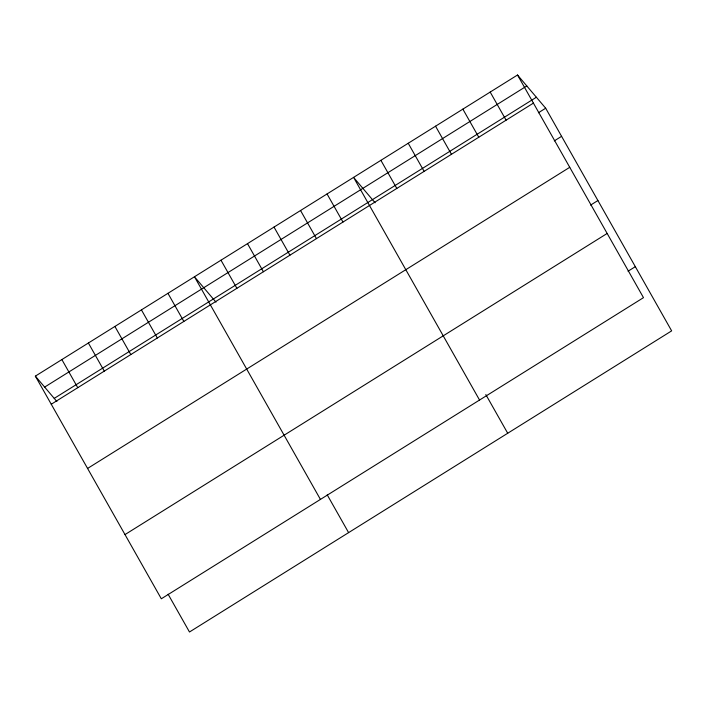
<?xml version="1.0" encoding="UTF-8"?>
<svg xmlns="http://www.w3.org/2000/svg" width="707" height="707" viewBox="0 0 707 707"><rect width="100%" height="100%" fill="white"/><g stroke="black" fill="none" stroke-linecap="round" stroke-linejoin="round"><path stroke-width="1.06" d="M517.515 75.004L643.485 297.656L161.32 598.785L35.35 376.133L517.515 75.004L545.68 108.215L671.65 330.867L189.485 631.996L168.125 594.234M44.647 387.091L526.803 85.962M54.227 398.386L536.383 97.257M51.258 404.245L533.414 103.116M538.398 112.766L545.68 108.215M554.297 140.879L561.588 136.327M87.58 468.441L569.736 167.312M590.619 205.083L597.91 200.532M124.998 534.58L607.163 233.451M628.046 271.223L635.328 266.672M375.108 202.776L353.58 177.386L479.549 400.038M215.989 302.145L194.46 276.755L320.43 499.407M35.35 376.133L56.878 401.514M490.19 92.069L506.097 120.181M462.864 109.125L478.772 137.238M435.547 126.191L451.446 154.303M408.222 143.256L424.129 171.368M380.896 160.321L396.804 188.433M485.815 394.55L507.714 433.25M327.058 193.948L342.966 222.06M300.537 210.509L316.444 238.621M274.016 227.071L289.923 255.183M247.503 243.632L263.402 271.744M220.982 260.194L236.889 288.306M327.235 494.865L348.604 532.627M167.948 293.317L183.847 321.429M141.427 309.878L157.334 337.99M114.905 326.448L130.813 354.56M88.384 343.01L104.291 371.122M61.871 359.571L77.77 387.683"/></g></svg>
